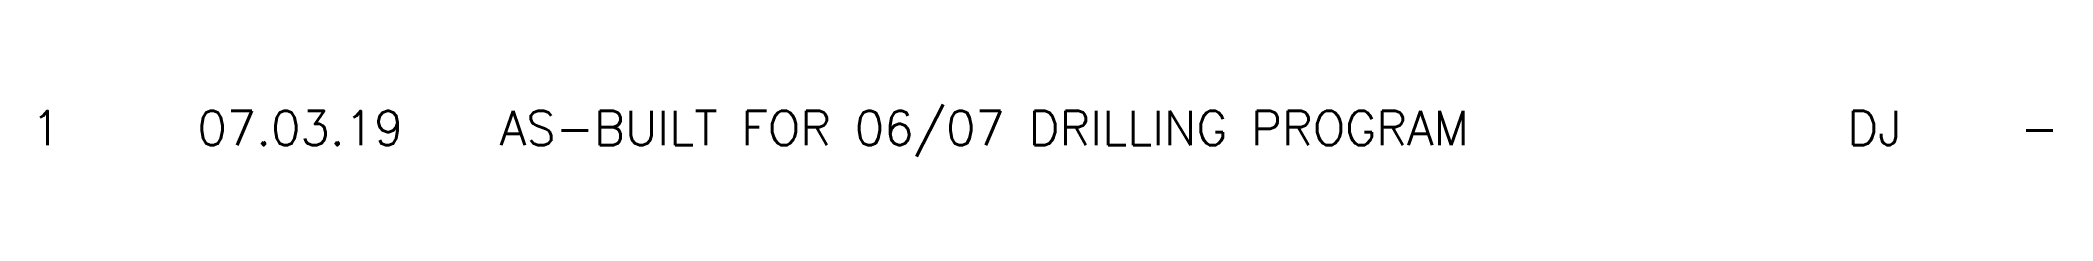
# Model space of a CAD drawing. Extents: x 353 to 499, y 25 to 29.
import ezdxf
from ezdxf.enums import TextEntityAlignment as Align

# ---------------------------------------------------------------- set-up
doc = ezdxf.new("R2010")
doc.units = 0
doc.header["$LTSCALE"] = 10
doc.layers.get('0').update_dxf_attribs({"linetype": 'CONTINUOUS'})
doc.layers.add('Titleblock', color=7, linetype='CONTINUOUS')
doc.styles.get("Standard").update_dxf_attribs({"font": 'ROMANS'})

# ---------------------------------------------------------------- blocks, each defined once
blk = doc.blocks.new('TB_Rev_block')
at = {"lineweight": 25}
for tag, p in [('REV', (6, 4)), ('REV_DATE', (24.5, 4)), ('REV_BY', (139, 4)), ('CHK_BY', (151, 4))]:
    blk.add_attdef(tag, text='', height=2.5, dxfattribs=at).set_placement(p, align=Align.MIDDLE)
blk.add_attdef('REV_DESCRIPTION', text='', height=2.5, dxfattribs=at).set_placement((39, 4), align=Align.MIDDLE_LEFT)

msp = doc.modelspace()

# ---------------------------------------------------------------- block references
at = {"layer": 'Titleblock'}
ref = msp.add_blockref('TB_Rev_block', (347.32, 23), dxfattribs=at)
ref.add_attrib('REV', '1', dxfattribs={"layer": '0', "color": 0, "lineweight": 25, "height": 2.5}).set_placement((353.32, 27), align=Align.MIDDLE)
ref.add_attrib('REV_DATE', '07.03.19', dxfattribs={"layer": '0', "color": 0, "lineweight": 25, "height": 2.5}).set_placement((371.82, 27), align=Align.MIDDLE)
ref.add_attrib('REV_DESCRIPTION', 'AS-BUILT FOR 06/07 DRILLING PROGRAM', dxfattribs={"layer": '0', "color": 0, "lineweight": 25, "height": 2.5}).set_placement((386.32, 27), align=Align.MIDDLE_LEFT)
ref.add_attrib('REV_BY', 'DJ', dxfattribs={"layer": '0', "color": 0, "lineweight": 25, "height": 2.5}).set_placement((486.32, 27), align=Align.MIDDLE)
ref.add_attrib('CHK_BY', '-', dxfattribs={"layer": '0', "color": 0, "lineweight": 25, "height": 2.5}).set_placement((498.32, 27), align=Align.MIDDLE)

doc.saveas('drawing.dxf')
